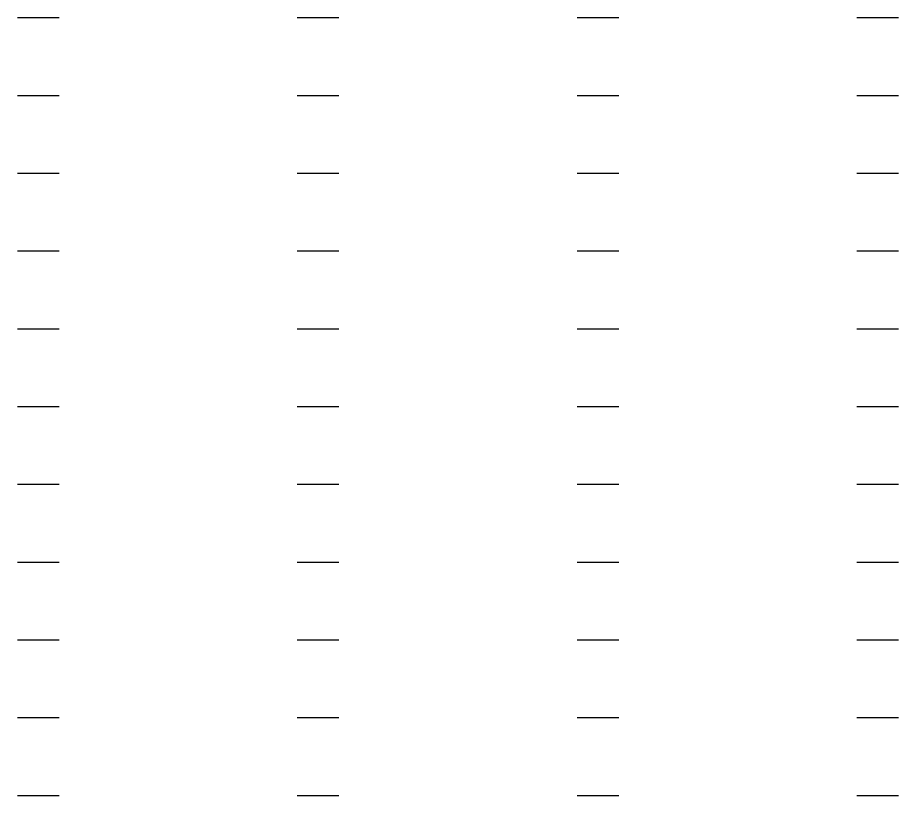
# Model space of a CAD drawing. Extents: x -695846 to 822170, y -413475 to 397179.
# Drawn here: x 790751 to 822170, y 338457 to 366224 of the extents above; entities that cross this region are included whole.
import ezdxf

# ---------------------------------------------------------------- set-up
doc = ezdxf.new("R2010")
doc.units = 0
doc.header["$LTSCALE"] = 1000
doc.header["$MEASUREMENT"] = 0
doc.linetypes.add('DOTE', pattern=[2.42, 2, -0.2, 0.02, -0.2])
for name, color, linetype in [('A-PC构建', 6, 'Continuous'), ('A-公标', 77, 'Continuous'), ('A-剖面看线', 143, 'Continuous'), ('A-回填土', 252, 'Continuous'), ('A-图框层', 15, 'Continuous'), ('A-墙体', 2, 'Continuous'), ('A-墙体填充', 252, 'Continuous'), ('A-室外台阶踏步', 3, 'Continuous'), ('A-平立面挑出构件', 83, 'Continuous'), ('A-平立面窗台、窗套', 32, 'Continuous'), ('A-平面填充', 8, 'Continuous'), ('A-平面看线', 31, 'Continuous'), ('A-平面阳台、护栏', 163, 'Continuous'), ('A-引出标注', 2, 'Continuous'), ('A-房间名称', 7, 'Continuous'), ('A-文字说明', 7, 'Continuous'), ('A-曲线', 8, 'Continuous'), ('A-柱子边线', 30, 'Continuous'), ('A-标高标注', 3, 'Continuous'), ('A-梁线', 4, 'Continuous'), ('A-楼梯', 151, 'Continuous'), ('A-水专业设备', 150, 'Continuous'), ('A-洁具', 6, 'Continuous'), ('A-瓦屋面填充', 8, 'Continuous'), ('A-百叶', 43, 'Continuous'), ('A-立面看线', 41, 'Continuous'), ('A-立面看线（远）', 127, 'Continuous'), ('A-立面门窗', 4, 'Continuous'), ('A-立面门窗开启线', 8, 'Continuous'), ('A-立面阳台栏杆', 157, 'Continuous'), ('A-符号标注', 6, 'Continuous'), ('A-网架屋顶', 4, 'Continuous'), ('A-详图', 151, 'Continuous'), ('A-轴线', 6, 'DOTE'), ('A-轴线标注文字', 7, 'Continuous'), ('A-道路', 7, 'Continuous'), ('A-门窗', 4, 'Continuous'), ('A-门窗编号', 7, 'Continuous'), ('A-防火分区', 144, 'Continuous'), ('A-防火门窗', 4, 'Continuous'), ('A-防火门窗编号', 7, 'Continuous'), ('A-面层', 201, 'Continuous'), ('A-面积线', 6, 'Continuous')]:
    doc.layers.add(name, color=color, linetype=linetype)

msp = doc.modelspace()

# ---------------------------------------------------------------- linework, layer by layer
at = {"layer": 'A-PC构建'}
msp.add_line((810707, 349564), (812192, 349564), dxfattribs=at)
at = {"layer": 'A-公标'}
msp.add_line((810707, 344010), (812192, 344010), dxfattribs=at)
at = {"layer": 'A-剖面看线'}
msp.add_line((820684, 352340), (822170, 352340), dxfattribs=at)
at = {"layer": 'A-回填土'}
msp.add_line((820684, 355117), (822170, 355117), dxfattribs=at)
at = {"layer": 'A-图框层'}
msp.add_line((800729, 341234), (802214, 341234), dxfattribs=at)
at = {"layer": 'A-墙体'}
msp.add_line((800729, 355117), (802214, 355117), dxfattribs=at)
at = {"layer": 'A-墙体填充'}
msp.add_line((800729, 352340), (802214, 352340), dxfattribs=at)
at = {"layer": 'A-室外台阶踏步'}
msp.add_line((800729, 349564), (802214, 349564), dxfattribs=at)
at = {"layer": 'A-平立面挑出构件'}
msp.add_line((800729, 366224), (802214, 366224), dxfattribs=at)
at = {"layer": 'A-平立面窗台、窗套'}
msp.add_line((790751, 338457), (792236, 338457), dxfattribs=at)
at = {"layer": 'A-平面填充'}
msp.add_line((800729, 360671), (802214, 360671), dxfattribs=at)
at = {"layer": 'A-平面看线'}
msp.add_line((800729, 363447), (802214, 363447), dxfattribs=at)
at = {"layer": 'A-平面阳台、护栏'}
msp.add_line((800729, 357894), (802214, 357894), dxfattribs=at)
at = {"layer": 'A-引出标注'}
msp.add_line((810707, 360671), (812192, 360671), dxfattribs=at)
at = {"layer": 'A-房间名称'}
msp.add_line((820684, 363447), (822170, 363447), dxfattribs=at)
at = {"layer": 'A-文字说明'}
msp.add_line((810707, 366224), (812192, 366224), dxfattribs=at)
at = {"layer": 'A-曲线'}
msp.add_line((800729, 346787), (802214, 346787), dxfattribs=at)
at = {"layer": 'A-柱子边线'}
msp.add_line((810707, 352340), (812192, 352340), dxfattribs=at)
at = {"layer": 'A-标高标注'}
msp.add_line((810707, 346787), (812192, 346787), dxfattribs=at)
at = {"layer": 'A-梁线'}
for p, q in [((820684, 341234), (822170, 341234)), ((820684, 338457), (822170, 338457))]:
    msp.add_line(p, q, dxfattribs=at)
at = {"layer": 'A-楼梯'}
msp.add_line((790751, 352340), (792236, 352340), dxfattribs=at)
at = {"layer": 'A-水专业设备'}
msp.add_line((800729, 344010), (802214, 344010), dxfattribs=at)
at = {"layer": 'A-洁具'}
msp.add_line((820684, 349564), (822170, 349564), dxfattribs=at)
at = {"layer": 'A-瓦屋面填充'}
msp.add_line((800729, 338457), (802214, 338457), dxfattribs=at)
at = {"layer": 'A-百叶'}
msp.add_line((820684, 344010), (822170, 344010), dxfattribs=at)
at = {"layer": 'A-立面看线'}
msp.add_line((790751, 366224), (792236, 366224), dxfattribs=at)
at = {"layer": 'A-立面看线（远）'}
msp.add_line((790751, 363447), (792236, 363447), dxfattribs=at)
at = {"layer": 'A-立面门窗'}
msp.add_line((790751, 360671), (792236, 360671), dxfattribs=at)
at = {"layer": 'A-立面门窗开启线'}
msp.add_line((790751, 357894), (792236, 357894), dxfattribs=at)
at = {"layer": 'A-立面阳台栏杆'}
msp.add_line((790751, 355117), (792236, 355117), dxfattribs=at)
at = {"layer": 'A-符号标注'}
msp.add_line((820684, 360671), (822170, 360671), dxfattribs=at)
at = {"layer": 'A-网架屋顶'}
msp.add_line((810707, 363447), (812192, 363447), dxfattribs=at)
at = {"layer": 'A-详图'}
msp.add_line((820684, 346787), (822170, 346787), dxfattribs=at)
at = {"layer": 'A-轴线'}
msp.add_line((810707, 357894), (812192, 357894), dxfattribs=at)
at = {"layer": 'A-轴线标注文字'}
msp.add_line((810707, 355117), (812192, 355117), dxfattribs=at)
at = {"layer": 'A-道路'}
msp.add_line((810707, 341234), (812192, 341234), dxfattribs=at)
at = {"layer": 'A-门窗'}
msp.add_line((790751, 349564), (792236, 349564), dxfattribs=at)
at = {"layer": 'A-门窗编号'}
msp.add_line((790751, 346787), (792236, 346787), dxfattribs=at)
at = {"layer": 'A-防火分区'}
msp.add_line((820684, 357894), (822170, 357894), dxfattribs=at)
at = {"layer": 'A-防火门窗'}
msp.add_line((810707, 338457), (812192, 338457), dxfattribs=at)
at = {"layer": 'A-防火门窗编号'}
msp.add_line((820684, 366224), (822170, 366224), dxfattribs=at)
at = {"layer": 'A-面层'}
msp.add_line((790751, 344010), (792236, 344010), dxfattribs=at)
at = {"layer": 'A-面积线'}
msp.add_line((790751, 341234), (792236, 341234), dxfattribs=at)

doc.saveas('drawing.dxf')
